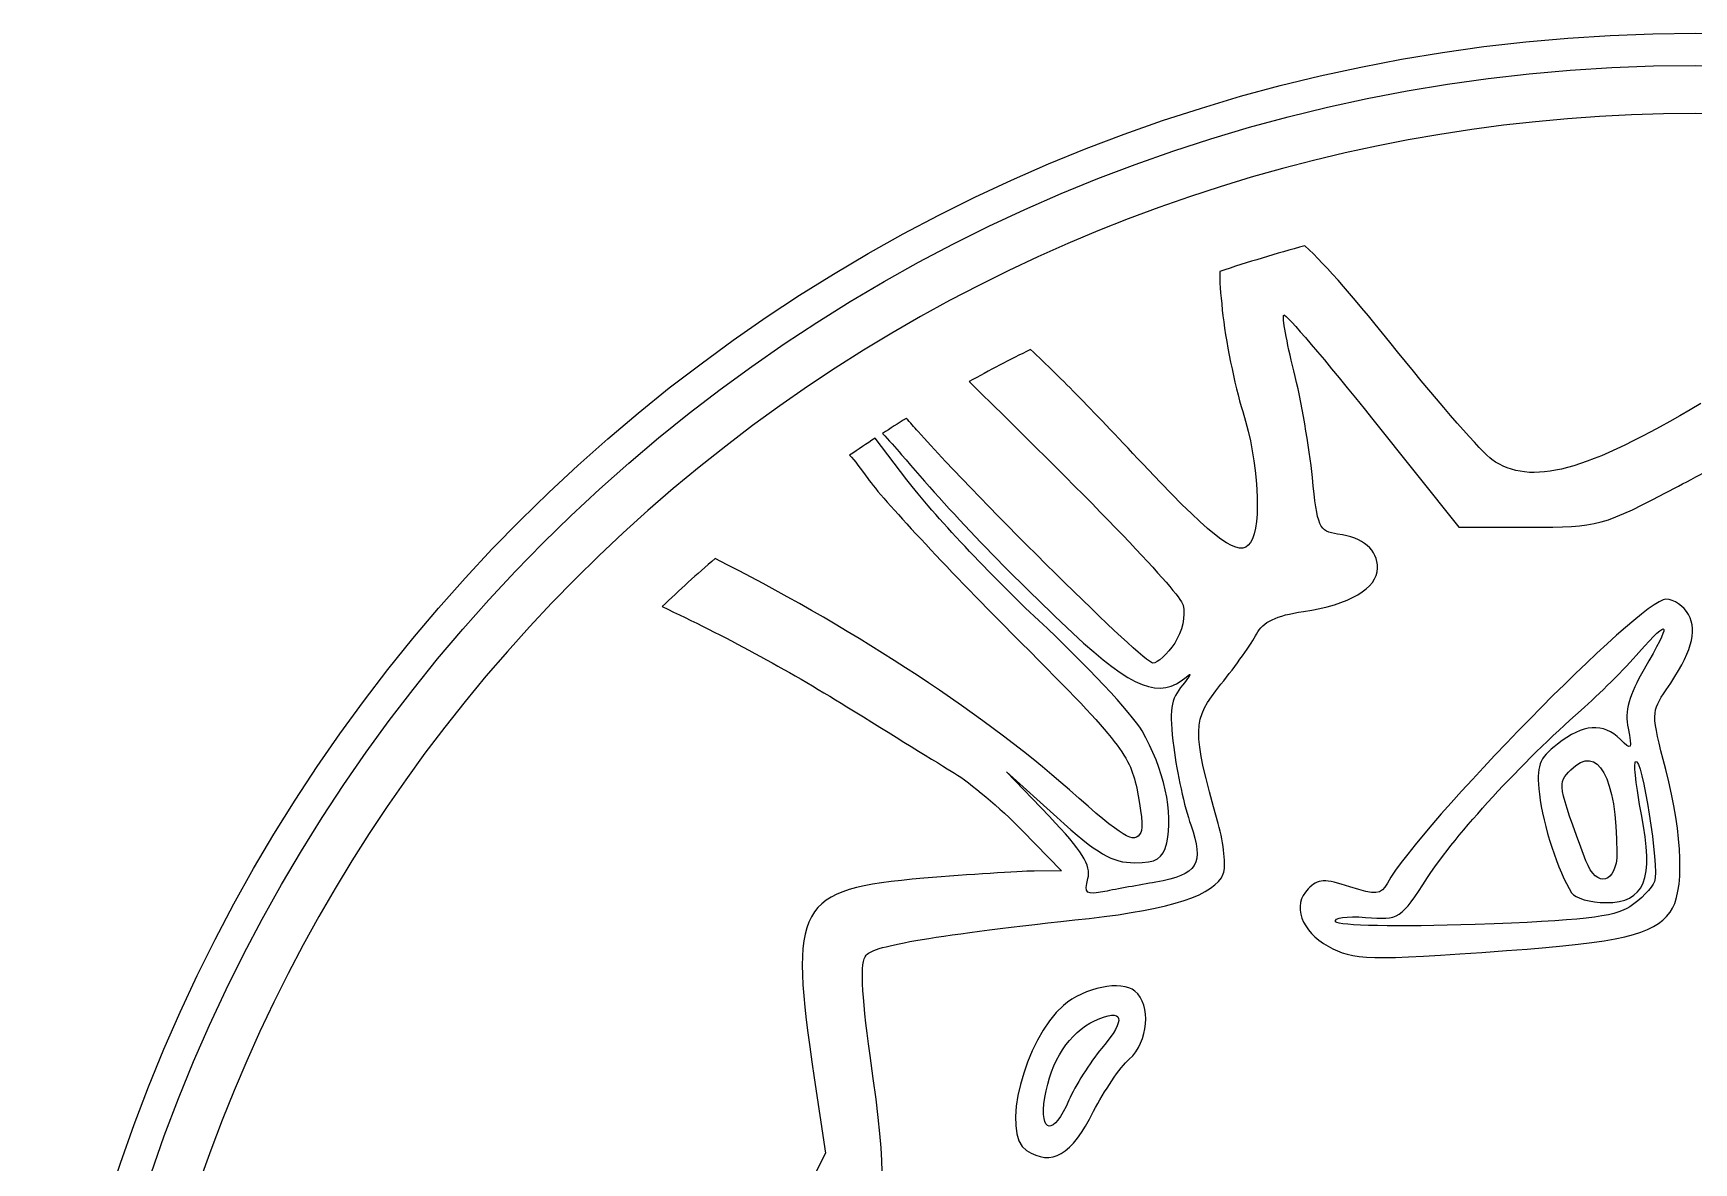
# Model space of a CAD drawing. Header units: millimetres. Extents: x -20.7 to 20.7, y -20.7 to 20.7.
# Drawn here: x -20.68 to -0.02, y 6.64 to 20.68 of the extents above; entities that cross this region are included whole.
import ezdxf

# ---------------------------------------------------------------- set-up
doc = ezdxf.new("R2010")
doc.units = ezdxf.units.MM
doc.layers.get('0').update_dxf_attribs({"linetype": 'CONTINUOUS'})

msp = doc.modelspace()

# ---------------------------------------------------------------- linework, layer by layer
for p, q in [((-4.017, 15.881), (-2.949, 14.541)), ((-4.017, 15.881), (-2.949, 14.541)), ((-4.017, 15.881), (-2.949, 14.541)), ((-4.017, 15.881), (-2.949, 14.541)), ((-4.017, 15.881), (-2.949, 14.541)), ((-4.017, 15.881), (-2.949, 14.541)), ((-9.814, 15.131), (-10.209, 15.65)), ((-9.814, 15.131), (-10.209, 15.65)), ((-9.814, 15.131), (-10.209, 15.65)), ((-9.814, 15.131), (-10.209, 15.65)), ((-9.814, 15.131), (-10.209, 15.65)), ((-9.814, 15.131), (-10.209, 15.65)), ((-2.949, 14.541), (-2.068, 14.541)), ((-2.949, 14.541), (-2.068, 14.541)), ((-2.949, 14.541), (-2.068, 14.541)), ((-2.949, 14.541), (-2.068, 14.541)), ((-2.949, 14.541), (-2.068, 14.541)), ((-2.949, 14.541), (-2.068, 14.541)), ((-8.042, 10.943), (-8.577, 11.5)), ((-8.577, 11.5), (-7.95, 10.935)), ((-8.042, 10.943), (-8.577, 11.5)), ((-8.577, 11.5), (-7.95, 10.935)), ((-8.042, 10.943), (-8.577, 11.5)), ((-8.577, 11.5), (-7.95, 10.935)), ((-8.042, 10.943), (-8.577, 11.5)), ((-8.577, 11.5), (-7.95, 10.935)), ((-8.042, 10.943), (-8.577, 11.5)), ((-8.577, 11.5), (-7.95, 10.935)), ((-8.042, 10.943), (-8.577, 11.5)), ((-8.577, 11.5), (-7.95, 10.935)), ((-8.382, 10.772), (-7.889, 10.27)), ((-8.382, 10.772), (-7.889, 10.27)), ((-8.382, 10.772), (-7.889, 10.27)), ((-8.382, 10.772), (-7.889, 10.27)), ((-8.382, 10.772), (-7.889, 10.27)), ((-8.382, 10.772), (-7.889, 10.27)), ((-7.889, 10.27), (-8.233, 10.266)), ((-7.889, 10.27), (-8.233, 10.266)), ((-7.889, 10.27), (-8.233, 10.266)), ((-7.889, 10.27), (-8.233, 10.266)), ((-7.889, 10.27), (-8.233, 10.266)), ((-7.889, 10.27), (-8.233, 10.266)), ((-10.967, 7.695), (-10.827, 6.759)), ((-10.967, 7.695), (-10.827, 6.759)), ((-10.967, 7.695), (-10.827, 6.759)), ((-10.967, 7.695), (-10.827, 6.759)), ((-10.967, 7.695), (-10.827, 6.759)), ((-10.967, 7.695), (-10.827, 6.759)), ((-10.827, 6.759), (-11.167, 6.084)), ((-10.827, 6.759), (-11.167, 6.084)), ((-10.827, 6.759), (-11.167, 6.084)), ((-10.827, 6.759), (-11.167, 6.084)), ((-10.827, 6.759), (-11.167, 6.084)), ((-10.827, 6.759), (-11.167, 6.084))]:
    msp.add_line(p, q)
msp.add_lwpolyline([(-7.091, -8.016, 0.393426), (-4.373, -8.219, -0.35083), (4.373, -8.219, 0.393426), (7.091, -8.016, -0.458612), (14.665, -8.285, 0.565024), (18.061, -7.83, 1.523453), (-18.061, -7.83, 0.565024), (-14.665, -8.285, -0.458612)], format="xyb", close=True)
for radius in [20.685, 20.685, 20.285]:
    msp.add_circle((0, 0), radius)
for start, end in [(105.0865, 108.4796), (105.0865, 108.4796), (105.0865, 108.4796), (105.0865, 108.4796), (105.0865, 108.4796), (105.0865, 108.4796), (116.2931, 118.9367), (116.2931, 118.9367), (116.2931, 118.9367), (116.2931, 118.9367), (116.2931, 118.9367), (116.2931, 118.9367), (121.7145, 122.7912), (121.7145, 122.7912), (121.7145, 122.7912), (121.7145, 122.7912), (121.7145, 122.7912), (121.7145, 122.7912), (123.118, 124.2897), (123.118, 124.2897), (123.118, 124.2897), (123.118, 124.2897), (123.118, 124.2897), (123.118, 124.2897), (130.7683, 133.4925), (130.7683, 133.4925), (130.7683, 133.4925), (130.7683, 133.4925), (130.7683, 133.4925), (130.7683, 133.4925)]:
    msp.add_arc((0, 0), 18.685, start, end)
for points in [[(-3.709, 16.724), (-4.233, 17.373), (-4.593, 17.796), (-4.863, 18.041)], [(-3.709, 16.724), (-4.233, 17.373), (-4.593, 17.796), (-4.863, 18.041)], [(-3.709, 16.724), (-4.233, 17.373), (-4.593, 17.796), (-4.863, 18.041)], [(-3.709, 16.724), (-4.233, 17.373), (-4.593, 17.796), (-4.863, 18.041)], [(-3.709, 16.724), (-4.233, 17.373), (-4.593, 17.796), (-4.863, 18.041)], [(-3.709, 16.724), (-4.233, 17.373), (-4.593, 17.796), (-4.863, 18.041)], [(-5.923, 17.722), (-5.925, 17.609), (-5.913, 17.458), (-5.89, 17.24)], [(-5.923, 17.722), (-5.925, 17.609), (-5.913, 17.458), (-5.89, 17.24)], [(-5.923, 17.722), (-5.925, 17.609), (-5.913, 17.458), (-5.89, 17.24)], [(-5.923, 17.722), (-5.925, 17.609), (-5.913, 17.458), (-5.89, 17.24)], [(-5.923, 17.722), (-5.925, 17.609), (-5.913, 17.458), (-5.89, 17.24)], [(-5.923, 17.722), (-5.925, 17.609), (-5.913, 17.458), (-5.89, 17.24)], [(-5.89, 17.24), (-5.852, 16.875), (-5.738, 16.308), (-5.636, 15.981)], [(-5.89, 17.24), (-5.852, 16.875), (-5.738, 16.308), (-5.636, 15.981)], [(-5.89, 17.24), (-5.852, 16.875), (-5.738, 16.308), (-5.636, 15.981)], [(-5.89, 17.24), (-5.852, 16.875), (-5.738, 16.308), (-5.636, 15.981)], [(-5.89, 17.24), (-5.852, 16.875), (-5.738, 16.308), (-5.636, 15.981)], [(-5.89, 17.24), (-5.852, 16.875), (-5.738, 16.308), (-5.636, 15.981)], [(-5, 16.487), (-5.091, 16.847), (-5.147, 17.16), (-5.125, 17.181)], [(-5, 16.487), (-5.091, 16.847), (-5.147, 17.16), (-5.125, 17.181)], [(-5, 16.487), (-5.091, 16.847), (-5.147, 17.16), (-5.125, 17.181)], [(-5, 16.487), (-5.091, 16.847), (-5.147, 17.16), (-5.125, 17.181)], [(-5, 16.487), (-5.091, 16.847), (-5.147, 17.16), (-5.125, 17.181)], [(-5, 16.487), (-5.091, 16.847), (-5.147, 17.16), (-5.125, 17.181)], [(-5.125, 17.181), (-5.103, 17.203), (-4.605, 16.618), (-4.017, 15.881)], [(-5.125, 17.181), (-5.103, 17.203), (-4.605, 16.618), (-4.017, 15.881)], [(-5.125, 17.181), (-5.103, 17.203), (-4.605, 16.618), (-4.017, 15.881)], [(-5.125, 17.181), (-5.103, 17.203), (-4.605, 16.618), (-4.017, 15.881)], [(-5.125, 17.181), (-5.103, 17.203), (-4.605, 16.618), (-4.017, 15.881)], [(-5.125, 17.181), (-5.103, 17.203), (-4.605, 16.618), (-4.017, 15.881)], [(-6.809, 15.255), (-7.528, 16.018), (-7.872, 16.376), (-8.277, 16.752)], [(-6.809, 15.255), (-7.528, 16.018), (-7.872, 16.376), (-8.277, 16.752)], [(-6.809, 15.255), (-7.528, 16.018), (-7.872, 16.376), (-8.277, 16.752)], [(-6.809, 15.255), (-7.528, 16.018), (-7.872, 16.376), (-8.277, 16.752)], [(-6.809, 15.255), (-7.528, 16.018), (-7.872, 16.376), (-8.277, 16.752)], [(-6.809, 15.255), (-7.528, 16.018), (-7.872, 16.376), (-8.277, 16.752)], [(-2.536, 15.383), (-2.652, 15.464), (-3.18, 16.067), (-3.709, 16.724)], [(-2.536, 15.383), (-2.652, 15.464), (-3.18, 16.067), (-3.709, 16.724)], [(-2.536, 15.383), (-2.652, 15.464), (-3.18, 16.067), (-3.709, 16.724)], [(-2.536, 15.383), (-2.652, 15.464), (-3.18, 16.067), (-3.709, 16.724)], [(-2.536, 15.383), (-2.652, 15.464), (-3.18, 16.067), (-3.709, 16.724)], [(-2.536, 15.383), (-2.652, 15.464), (-3.18, 16.067), (-3.709, 16.724)], [(-9.041, 16.352), (-7.451, 14.805), (-6.422, 13.733), (-6.379, 13.572)], [(-9.041, 16.352), (-7.451, 14.805), (-6.422, 13.733), (-6.379, 13.572)], [(-9.041, 16.352), (-7.451, 14.805), (-6.422, 13.733), (-6.379, 13.572)], [(-9.041, 16.352), (-7.451, 14.805), (-6.422, 13.733), (-6.379, 13.572)], [(-9.041, 16.352), (-7.451, 14.805), (-6.422, 13.733), (-6.379, 13.572)], [(-9.041, 16.352), (-7.451, 14.805), (-6.422, 13.733), (-6.379, 13.572)], [(-4.77, 15.162), (-4.806, 15.531), (-4.91, 16.127), (-5, 16.487)], [(-4.77, 15.162), (-4.806, 15.531), (-4.91, 16.127), (-5, 16.487)], [(-4.77, 15.162), (-4.806, 15.531), (-4.91, 16.127), (-5, 16.487)], [(-4.77, 15.162), (-4.806, 15.531), (-4.91, 16.127), (-5, 16.487)], [(-4.77, 15.162), (-4.806, 15.531), (-4.91, 16.127), (-5, 16.487)], [(-4.77, 15.162), (-4.806, 15.531), (-4.91, 16.127), (-5, 16.487)], [(-0.215, 15.053), (0.321, 15.334), (1.183, 15.817), (1.702, 16.125)], [(-0.215, 15.053), (0.321, 15.334), (1.183, 15.817), (1.702, 16.125)], [(-0.215, 15.053), (0.321, 15.334), (1.183, 15.817), (1.702, 16.125)], [(-0.215, 15.053), (0.321, 15.334), (1.183, 15.817), (1.702, 16.125)], [(-0.215, 15.053), (0.321, 15.334), (1.183, 15.817), (1.702, 16.125)], [(-0.215, 15.053), (0.321, 15.334), (1.183, 15.817), (1.702, 16.125)], [(-5.636, 15.981), (-5.439, 15.345), (-5.394, 14.581), (-5.541, 14.35)], [(-5.636, 15.981), (-5.439, 15.345), (-5.394, 14.581), (-5.541, 14.35)], [(-5.636, 15.981), (-5.439, 15.345), (-5.394, 14.581), (-5.541, 14.35)], [(-5.636, 15.981), (-5.439, 15.345), (-5.394, 14.581), (-5.541, 14.35)], [(-5.636, 15.981), (-5.439, 15.345), (-5.394, 14.581), (-5.541, 14.35)], [(-5.636, 15.981), (-5.439, 15.345), (-5.394, 14.581), (-5.541, 14.35)], [(0.063, 16.079), (-1.375, 15.226), (-2.053, 15.045), (-2.536, 15.383)], [(0.063, 16.079), (-1.375, 15.226), (-2.053, 15.045), (-2.536, 15.383)], [(0.063, 16.079), (-1.375, 15.226), (-2.053, 15.045), (-2.536, 15.383)], [(0.063, 16.079), (-1.375, 15.226), (-2.053, 15.045), (-2.536, 15.383)], [(0.063, 16.079), (-1.375, 15.226), (-2.053, 15.045), (-2.536, 15.383)], [(0.063, 16.079), (-1.375, 15.226), (-2.053, 15.045), (-2.536, 15.383)], [(-10.119, 15.708), (-10.04, 15.626), (-9.96, 15.538), (-9.88, 15.444)], [(-10.119, 15.708), (-10.04, 15.626), (-9.96, 15.538), (-9.88, 15.444)], [(-10.119, 15.708), (-10.04, 15.626), (-9.96, 15.538), (-9.88, 15.444)], [(-10.119, 15.708), (-10.04, 15.626), (-9.96, 15.538), (-9.88, 15.444)], [(-10.119, 15.708), (-10.04, 15.626), (-9.96, 15.538), (-9.88, 15.444)], [(-10.119, 15.708), (-10.04, 15.626), (-9.96, 15.538), (-9.88, 15.444)], [(-9.675, 15.732), (-9.724, 15.788), (-9.774, 15.843), (-9.822, 15.895)], [(-9.675, 15.732), (-9.724, 15.788), (-9.774, 15.843), (-9.822, 15.895)], [(-9.675, 15.732), (-9.724, 15.788), (-9.774, 15.843), (-9.822, 15.895)], [(-9.675, 15.732), (-9.724, 15.788), (-9.774, 15.843), (-9.822, 15.895)], [(-9.675, 15.732), (-9.724, 15.788), (-9.774, 15.843), (-9.822, 15.895)], [(-9.675, 15.732), (-9.724, 15.788), (-9.774, 15.843), (-9.822, 15.895)], [(-6.755, 12.852), (-6.865, 12.852), (-8.904, 14.865), (-9.675, 15.732)], [(-6.755, 12.852), (-6.865, 12.852), (-8.904, 14.865), (-9.675, 15.732)], [(-6.755, 12.852), (-6.865, 12.852), (-8.904, 14.865), (-9.675, 15.732)], [(-6.755, 12.852), (-6.865, 12.852), (-8.904, 14.865), (-9.675, 15.732)], [(-6.755, 12.852), (-6.865, 12.852), (-8.904, 14.865), (-9.675, 15.732)], [(-6.755, 12.852), (-6.865, 12.852), (-8.904, 14.865), (-9.675, 15.732)], [(-10.527, 15.438), (-10.461, 15.369), (-10.393, 15.276), (-10.302, 15.148)], [(-10.527, 15.438), (-10.461, 15.369), (-10.393, 15.276), (-10.302, 15.148)], [(-10.527, 15.438), (-10.461, 15.369), (-10.393, 15.276), (-10.302, 15.148)], [(-10.527, 15.438), (-10.461, 15.369), (-10.393, 15.276), (-10.302, 15.148)], [(-10.527, 15.438), (-10.461, 15.369), (-10.393, 15.276), (-10.302, 15.148)], [(-10.527, 15.438), (-10.461, 15.369), (-10.393, 15.276), (-10.302, 15.148)], [(-9.88, 15.444), (-9.297, 14.751), (-8.544, 13.968), (-7.75, 13.225)], [(-9.88, 15.444), (-9.297, 14.751), (-8.544, 13.968), (-7.75, 13.225)], [(-9.88, 15.444), (-9.297, 14.751), (-8.544, 13.968), (-7.75, 13.225)], [(-9.88, 15.444), (-9.297, 14.751), (-8.544, 13.968), (-7.75, 13.225)], [(-9.88, 15.444), (-9.297, 14.751), (-8.544, 13.968), (-7.75, 13.225)], [(-9.88, 15.444), (-9.297, 14.751), (-8.544, 13.968), (-7.75, 13.225)], [(-10.302, 15.148), (-10.122, 14.896), (-9.319, 14.033), (-8.516, 13.23)], [(-10.302, 15.148), (-10.122, 14.896), (-9.319, 14.033), (-8.516, 13.23)], [(-10.302, 15.148), (-10.122, 14.896), (-9.319, 14.033), (-8.516, 13.23)], [(-10.302, 15.148), (-10.122, 14.896), (-9.319, 14.033), (-8.516, 13.23)], [(-10.302, 15.148), (-10.122, 14.896), (-9.319, 14.033), (-8.516, 13.23)], [(-10.302, 15.148), (-10.122, 14.896), (-9.319, 14.033), (-8.516, 13.23)], [(-8.175, 13.383), (-8.754, 13.921), (-9.492, 14.708), (-9.814, 15.131)], [(-8.175, 13.383), (-8.754, 13.921), (-9.492, 14.708), (-9.814, 15.131)], [(-8.175, 13.383), (-8.754, 13.921), (-9.492, 14.708), (-9.814, 15.131)], [(-8.175, 13.383), (-8.754, 13.921), (-9.492, 14.708), (-9.814, 15.131)], [(-8.175, 13.383), (-8.754, 13.921), (-9.492, 14.708), (-9.814, 15.131)], [(-8.175, 13.383), (-8.754, 13.921), (-9.492, 14.708), (-9.814, 15.131)], [(-5.541, 14.35), (-5.668, 14.15), (-5.972, 14.367), (-6.809, 15.255)], [(-5.541, 14.35), (-5.668, 14.15), (-5.972, 14.367), (-6.809, 15.255)], [(-5.541, 14.35), (-5.668, 14.15), (-5.972, 14.367), (-6.809, 15.255)], [(-5.541, 14.35), (-5.668, 14.15), (-5.972, 14.367), (-6.809, 15.255)], [(-5.541, 14.35), (-5.668, 14.15), (-5.972, 14.367), (-6.809, 15.255)], [(-5.541, 14.35), (-5.668, 14.15), (-5.972, 14.367), (-6.809, 15.255)], [(-4.455, 14.457), (-4.684, 14.488), (-4.709, 14.543), (-4.77, 15.162)], [(-4.455, 14.457), (-4.684, 14.488), (-4.709, 14.543), (-4.77, 15.162)], [(-4.455, 14.457), (-4.684, 14.488), (-4.709, 14.543), (-4.77, 15.162)], [(-4.455, 14.457), (-4.684, 14.488), (-4.709, 14.543), (-4.77, 15.162)], [(-4.455, 14.457), (-4.684, 14.488), (-4.709, 14.543), (-4.77, 15.162)], [(-4.455, 14.457), (-4.684, 14.488), (-4.709, 14.543), (-4.77, 15.162)], [(-2.068, 14.541), (-1.2, 14.541), (-1.174, 14.548), (-0.215, 15.053)], [(-2.068, 14.541), (-1.2, 14.541), (-1.174, 14.548), (-0.215, 15.053)], [(-2.068, 14.541), (-1.2, 14.541), (-1.174, 14.548), (-0.215, 15.053)], [(-2.068, 14.541), (-1.2, 14.541), (-1.174, 14.548), (-0.215, 15.053)], [(-2.068, 14.541), (-1.2, 14.541), (-1.174, 14.548), (-0.215, 15.053)], [(-2.068, 14.541), (-1.2, 14.541), (-1.174, 14.548), (-0.215, 15.053)], [(-3.959, 14.034), (-3.959, 14.264), (-4.133, 14.412), (-4.455, 14.457)], [(-3.959, 14.034), (-3.959, 14.264), (-4.133, 14.412), (-4.455, 14.457)], [(-3.959, 14.034), (-3.959, 14.264), (-4.133, 14.412), (-4.455, 14.457)], [(-3.959, 14.034), (-3.959, 14.264), (-4.133, 14.412), (-4.455, 14.457)], [(-3.959, 14.034), (-3.959, 14.264), (-4.133, 14.412), (-4.455, 14.457)], [(-3.959, 14.034), (-3.959, 14.264), (-4.133, 14.412), (-4.455, 14.457)], [(-7.792, 11.274), (-8.937, 12.287), (-10.613, 13.355), (-12.201, 14.151)], [(-7.792, 11.274), (-8.937, 12.287), (-10.613, 13.355), (-12.201, 14.151)], [(-7.792, 11.274), (-8.937, 12.287), (-10.613, 13.355), (-12.201, 14.151)], [(-7.792, 11.274), (-8.937, 12.287), (-10.613, 13.355), (-12.201, 14.151)], [(-7.792, 11.274), (-8.937, 12.287), (-10.613, 13.355), (-12.201, 14.151)], [(-7.792, 11.274), (-8.937, 12.287), (-10.613, 13.355), (-12.201, 14.151)], [(-4.88, 13.494), (-4.311, 13.577), (-3.959, 13.783), (-3.959, 14.034)], [(-4.88, 13.494), (-4.311, 13.577), (-3.959, 13.783), (-3.959, 14.034)], [(-4.88, 13.494), (-4.311, 13.577), (-3.959, 13.783), (-3.959, 14.034)], [(-4.88, 13.494), (-4.311, 13.577), (-3.959, 13.783), (-3.959, 14.034)], [(-4.88, 13.494), (-4.311, 13.577), (-3.959, 13.783), (-3.959, 14.034)], [(-4.88, 13.494), (-4.311, 13.577), (-3.959, 13.783), (-3.959, 14.034)], [(-0.37, 13.647), (-0.679, 13.647), (-3.427, 10.848), (-3.837, 10.116)], [(-0.37, 13.647), (-0.679, 13.647), (-3.427, 10.848), (-3.837, 10.116)], [(-0.37, 13.647), (-0.679, 13.647), (-3.427, 10.848), (-3.837, 10.116)], [(-0.37, 13.647), (-0.679, 13.647), (-3.427, 10.848), (-3.837, 10.116)], [(-0.37, 13.647), (-0.679, 13.647), (-3.427, 10.848), (-3.837, 10.116)], [(-0.089, 13.455), (-0.146, 13.56), (-0.272, 13.647), (-0.37, 13.647)], [(-0.089, 13.455), (-0.146, 13.56), (-0.272, 13.647), (-0.37, 13.647)], [(-0.089, 13.455), (-0.146, 13.56), (-0.272, 13.647), (-0.37, 13.647)], [(-0.089, 13.455), (-0.146, 13.56), (-0.272, 13.647), (-0.37, 13.647)], [(-0.089, 13.455), (-0.146, 13.56), (-0.272, 13.647), (-0.37, 13.647)], [(-12.86, 13.555), (-12.097, 13.198), (-11.315, 12.776), (-10.563, 12.31)], [(-12.86, 13.555), (-12.097, 13.198), (-11.315, 12.776), (-10.563, 12.31)], [(-12.86, 13.555), (-12.097, 13.198), (-11.315, 12.776), (-10.563, 12.31)], [(-12.86, 13.555), (-12.097, 13.198), (-11.315, 12.776), (-10.563, 12.31)], [(-12.86, 13.555), (-12.097, 13.198), (-11.315, 12.776), (-10.563, 12.31)], [(-12.86, 13.555), (-12.097, 13.198), (-11.315, 12.776), (-10.563, 12.31)], [(-6.379, 13.572), (-6.345, 13.44), (-6.388, 13.245), (-6.483, 13.1)], [(-6.379, 13.572), (-6.345, 13.44), (-6.388, 13.245), (-6.483, 13.1)], [(-6.379, 13.572), (-6.345, 13.44), (-6.388, 13.245), (-6.483, 13.1)], [(-6.379, 13.572), (-6.345, 13.44), (-6.388, 13.245), (-6.483, 13.1)], [(-6.379, 13.572), (-6.345, 13.44), (-6.388, 13.245), (-6.483, 13.1)], [(-6.379, 13.572), (-6.345, 13.44), (-6.388, 13.245), (-6.483, 13.1)], [(-5.464, 13.213), (-5.386, 13.365), (-5.22, 13.444), (-4.88, 13.494)], [(-5.464, 13.213), (-5.386, 13.365), (-5.22, 13.444), (-4.88, 13.494)], [(-5.464, 13.213), (-5.386, 13.365), (-5.22, 13.444), (-4.88, 13.494)], [(-5.464, 13.213), (-5.386, 13.365), (-5.22, 13.444), (-4.88, 13.494)], [(-5.464, 13.213), (-5.386, 13.365), (-5.22, 13.444), (-4.88, 13.494)], [(-5.464, 13.213), (-5.386, 13.365), (-5.22, 13.444), (-4.88, 13.494)], [(-0.366, 12.521), (-0.053, 12.978), (0.025, 13.242), (-0.089, 13.455)], [(-0.366, 12.521), (-0.053, 12.978), (0.025, 13.242), (-0.089, 13.455)], [(-0.366, 12.521), (-0.053, 12.978), (0.025, 13.242), (-0.089, 13.455)], [(-0.366, 12.521), (-0.053, 12.978), (0.025, 13.242), (-0.089, 13.455)], [(-0.366, 12.521), (-0.053, 12.978), (0.025, 13.242), (-0.089, 13.455)], [(-8.516, 13.23), (-7.19, 11.904), (-7.046, 11.726), (-6.955, 11.296)], [(-8.516, 13.23), (-7.19, 11.904), (-7.046, 11.726), (-6.955, 11.296)], [(-8.516, 13.23), (-7.19, 11.904), (-7.046, 11.726), (-6.955, 11.296)], [(-8.516, 13.23), (-7.19, 11.904), (-7.046, 11.726), (-6.955, 11.296)], [(-8.516, 13.23), (-7.19, 11.904), (-7.046, 11.726), (-6.955, 11.296)], [(-8.516, 13.23), (-7.19, 11.904), (-7.046, 11.726), (-6.955, 11.296)], [(-6.889, 12.008), (-7.018, 12.227), (-7.597, 12.845), (-8.175, 13.383)], [(-6.889, 12.008), (-7.018, 12.227), (-7.597, 12.845), (-8.175, 13.383)], [(-6.889, 12.008), (-7.018, 12.227), (-7.597, 12.845), (-8.175, 13.383)], [(-6.889, 12.008), (-7.018, 12.227), (-7.597, 12.845), (-8.175, 13.383)], [(-6.889, 12.008), (-7.018, 12.227), (-7.597, 12.845), (-8.175, 13.383)], [(-6.889, 12.008), (-7.018, 12.227), (-7.597, 12.845), (-8.175, 13.383)], [(-7.75, 13.225), (-7.012, 12.534), (-6.66, 12.398), (-6.34, 12.678)], [(-7.75, 13.225), (-7.012, 12.534), (-6.66, 12.398), (-6.34, 12.678)], [(-7.75, 13.225), (-7.012, 12.534), (-6.66, 12.398), (-6.34, 12.678)], [(-7.75, 13.225), (-7.012, 12.534), (-6.66, 12.398), (-6.34, 12.678)], [(-7.75, 13.225), (-7.012, 12.534), (-6.66, 12.398), (-6.34, 12.678)], [(-7.75, 13.225), (-7.012, 12.534), (-6.66, 12.398), (-6.34, 12.678)], [(-0.706, 12.985), (-0.316, 13.433), (-0.296, 13.367), (-0.642, 12.776)], [(-0.706, 12.985), (-0.316, 13.433), (-0.296, 13.367), (-0.642, 12.776)], [(-0.706, 12.985), (-0.316, 13.433), (-0.296, 13.367), (-0.642, 12.776)], [(-0.706, 12.985), (-0.316, 13.433), (-0.296, 13.367), (-0.642, 12.776)], [(-0.706, 12.985), (-0.316, 13.433), (-0.296, 13.367), (-0.642, 12.776)], [(-6.483, 13.1), (-6.572, 12.964), (-6.695, 12.852), (-6.755, 12.852)], [(-6.483, 13.1), (-6.572, 12.964), (-6.695, 12.852), (-6.755, 12.852)], [(-6.483, 13.1), (-6.572, 12.964), (-6.695, 12.852), (-6.755, 12.852)], [(-6.483, 13.1), (-6.572, 12.964), (-6.695, 12.852), (-6.755, 12.852)], [(-6.483, 13.1), (-6.572, 12.964), (-6.695, 12.852), (-6.755, 12.852)], [(-6.483, 13.1), (-6.572, 12.964), (-6.695, 12.852), (-6.755, 12.852)], [(-5.907, 12.589), (-5.724, 12.816), (-5.525, 13.097), (-5.464, 13.213)], [(-5.907, 12.589), (-5.724, 12.816), (-5.525, 13.097), (-5.464, 13.213)], [(-5.907, 12.589), (-5.724, 12.816), (-5.525, 13.097), (-5.464, 13.213)], [(-5.907, 12.589), (-5.724, 12.816), (-5.525, 13.097), (-5.464, 13.213)], [(-5.907, 12.589), (-5.724, 12.816), (-5.525, 13.097), (-5.464, 13.213)], [(-5.907, 12.589), (-5.724, 12.816), (-5.525, 13.097), (-5.464, 13.213)], [(-1.426, 12.267), (-1.208, 12.457), (-0.884, 12.781), (-0.706, 12.985)], [(-1.426, 12.267), (-1.208, 12.457), (-0.884, 12.781), (-0.706, 12.985)], [(-1.426, 12.267), (-1.208, 12.457), (-0.884, 12.781), (-0.706, 12.985)], [(-1.426, 12.267), (-1.208, 12.457), (-0.884, 12.781), (-0.706, 12.985)], [(-1.426, 12.267), (-1.208, 12.457), (-0.884, 12.781), (-0.706, 12.985)], [(-6.34, 12.678), (-6.262, 12.747), (-6.281, 12.704), (-6.382, 12.583)], [(-6.34, 12.678), (-6.262, 12.747), (-6.281, 12.704), (-6.382, 12.583)], [(-6.34, 12.678), (-6.262, 12.747), (-6.281, 12.704), (-6.382, 12.583)], [(-6.34, 12.678), (-6.262, 12.747), (-6.281, 12.704), (-6.382, 12.583)], [(-6.34, 12.678), (-6.262, 12.747), (-6.281, 12.704), (-6.382, 12.583)], [(-6.34, 12.678), (-6.262, 12.747), (-6.281, 12.704), (-6.382, 12.583)], [(-0.642, 12.776), (-0.83, 12.456), (-0.885, 12.254), (-0.842, 12.042)], [(-0.642, 12.776), (-0.83, 12.456), (-0.885, 12.254), (-0.842, 12.042)], [(-0.642, 12.776), (-0.83, 12.456), (-0.885, 12.254), (-0.842, 12.042)], [(-0.642, 12.776), (-0.83, 12.456), (-0.885, 12.254), (-0.842, 12.042)], [(-0.642, 12.776), (-0.83, 12.456), (-0.885, 12.254), (-0.842, 12.042)], [(-6.382, 12.583), (-6.534, 12.4), (-6.553, 12.269), (-6.495, 11.801)], [(-6.382, 12.583), (-6.534, 12.4), (-6.553, 12.269), (-6.495, 11.801)], [(-6.382, 12.583), (-6.534, 12.4), (-6.553, 12.269), (-6.495, 11.801)], [(-6.382, 12.583), (-6.534, 12.4), (-6.553, 12.269), (-6.495, 11.801)], [(-6.382, 12.583), (-6.534, 12.4), (-6.553, 12.269), (-6.495, 11.801)], [(-6.382, 12.583), (-6.534, 12.4), (-6.553, 12.269), (-6.495, 11.801)], [(-5.941, 10.856), (-6.272, 12.041), (-6.27, 12.14), (-5.907, 12.589)], [(-5.941, 10.856), (-6.272, 12.041), (-6.27, 12.14), (-5.907, 12.589)], [(-5.941, 10.856), (-6.272, 12.041), (-6.27, 12.14), (-5.907, 12.589)], [(-5.941, 10.856), (-6.272, 12.041), (-6.27, 12.14), (-5.907, 12.589)], [(-5.941, 10.856), (-6.272, 12.041), (-6.27, 12.14), (-5.907, 12.589)], [(-5.941, 10.856), (-6.272, 12.041), (-6.27, 12.14), (-5.907, 12.589)], [(-0.373, 11.528), (-0.555, 12.227), (-0.555, 12.244), (-0.366, 12.521)], [(-0.373, 11.528), (-0.555, 12.227), (-0.555, 12.244), (-0.366, 12.521)], [(-0.373, 11.528), (-0.555, 12.227), (-0.555, 12.244), (-0.366, 12.521)], [(-0.373, 11.528), (-0.555, 12.227), (-0.555, 12.244), (-0.366, 12.521)], [(-0.373, 11.528), (-0.555, 12.227), (-0.555, 12.244), (-0.366, 12.521)], [(-10.563, 12.31), (-10.017, 11.971), (-9.414, 11.6), (-9.222, 11.484)], [(-10.563, 12.31), (-10.017, 11.971), (-9.414, 11.6), (-9.222, 11.484)], [(-10.563, 12.31), (-10.017, 11.971), (-9.414, 11.6), (-9.222, 11.484)], [(-10.563, 12.31), (-10.017, 11.971), (-9.414, 11.6), (-9.222, 11.484)], [(-10.563, 12.31), (-10.017, 11.971), (-9.414, 11.6), (-9.222, 11.484)], [(-10.563, 12.31), (-10.017, 11.971), (-9.414, 11.6), (-9.222, 11.484)], [(-3.336, 10.186), (-2.989, 10.722), (-2.159, 11.627), (-1.426, 12.267)], [(-3.336, 10.186), (-2.989, 10.722), (-2.159, 11.627), (-1.426, 12.267)], [(-3.336, 10.186), (-2.989, 10.722), (-2.159, 11.627), (-1.426, 12.267)], [(-3.336, 10.186), (-2.989, 10.722), (-2.159, 11.627), (-1.426, 12.267)], [(-3.336, 10.186), (-2.989, 10.722), (-2.159, 11.627), (-1.426, 12.267)], [(-6.582, 10.618), (-6.492, 10.976), (-6.619, 11.549), (-6.889, 12.008)], [(-6.582, 10.618), (-6.492, 10.976), (-6.619, 11.549), (-6.889, 12.008)], [(-6.582, 10.618), (-6.492, 10.976), (-6.619, 11.549), (-6.889, 12.008)], [(-6.582, 10.618), (-6.492, 10.976), (-6.619, 11.549), (-6.889, 12.008)], [(-6.582, 10.618), (-6.492, 10.976), (-6.619, 11.549), (-6.889, 12.008)], [(-6.582, 10.618), (-6.492, 10.976), (-6.619, 11.549), (-6.889, 12.008)], [(-0.938, 11.903), (-1.151, 12.115), (-1.399, 12.097), (-1.72, 11.845)], [(-0.938, 11.903), (-1.151, 12.115), (-1.399, 12.097), (-1.72, 11.845)], [(-0.938, 11.903), (-1.151, 12.115), (-1.399, 12.097), (-1.72, 11.845)], [(-0.938, 11.903), (-1.151, 12.115), (-1.399, 12.097), (-1.72, 11.845)], [(-0.938, 11.903), (-1.151, 12.115), (-1.399, 12.097), (-1.72, 11.845)], [(-0.842, 12.042), (-0.789, 11.776), (-0.798, 11.763), (-0.938, 11.903)], [(-0.842, 12.042), (-0.789, 11.776), (-0.798, 11.763), (-0.938, 11.903)], [(-0.842, 12.042), (-0.789, 11.776), (-0.798, 11.763), (-0.938, 11.903)], [(-0.842, 12.042), (-0.789, 11.776), (-0.798, 11.763), (-0.938, 11.903)], [(-0.842, 12.042), (-0.789, 11.776), (-0.798, 11.763), (-0.938, 11.903)], [(-6.495, 11.801), (-6.456, 11.492), (-6.361, 11.06), (-6.283, 10.84)], [(-6.495, 11.801), (-6.456, 11.492), (-6.361, 11.06), (-6.283, 10.84)], [(-6.495, 11.801), (-6.456, 11.492), (-6.361, 11.06), (-6.283, 10.84)], [(-6.495, 11.801), (-6.456, 11.492), (-6.361, 11.06), (-6.283, 10.84)], [(-6.495, 11.801), (-6.456, 11.492), (-6.361, 11.06), (-6.283, 10.84)], [(-6.495, 11.801), (-6.456, 11.492), (-6.361, 11.06), (-6.283, 10.84)], [(-1.72, 11.845), (-1.955, 11.66), (-1.984, 11.578), (-1.944, 11.224)], [(-1.72, 11.845), (-1.955, 11.66), (-1.984, 11.578), (-1.944, 11.224)], [(-1.72, 11.845), (-1.955, 11.66), (-1.984, 11.578), (-1.944, 11.224)], [(-1.72, 11.845), (-1.955, 11.66), (-1.984, 11.578), (-1.944, 11.224)], [(-1.72, 11.845), (-1.955, 11.66), (-1.984, 11.578), (-1.944, 11.224)], [(-1.554, 11.526), (-1.219, 11.861), (-0.984, 11.437), (-0.981, 10.494)], [(-1.554, 11.526), (-1.219, 11.861), (-0.984, 11.437), (-0.981, 10.494)], [(-1.554, 11.526), (-1.219, 11.861), (-0.984, 11.437), (-0.981, 10.494)], [(-1.554, 11.526), (-1.219, 11.861), (-0.984, 11.437), (-0.981, 10.494)], [(-1.554, 11.526), (-1.219, 11.861), (-0.984, 11.437), (-0.981, 10.494)], [(-0.675, 10.97), (-0.741, 11.306), (-0.774, 11.601), (-0.748, 11.627)], [(-0.675, 10.97), (-0.741, 11.306), (-0.774, 11.601), (-0.748, 11.627)], [(-0.675, 10.97), (-0.741, 11.306), (-0.774, 11.601), (-0.748, 11.627)], [(-0.675, 10.97), (-0.741, 11.306), (-0.774, 11.601), (-0.748, 11.627)], [(-0.675, 10.97), (-0.741, 11.306), (-0.774, 11.601), (-0.748, 11.627)], [(-0.748, 11.627), (-0.671, 11.704), (-0.45, 10.301), (-0.513, 10.136)], [(-0.748, 11.627), (-0.671, 11.704), (-0.45, 10.301), (-0.513, 10.136)], [(-0.748, 11.627), (-0.671, 11.704), (-0.45, 10.301), (-0.513, 10.136)], [(-0.748, 11.627), (-0.671, 11.704), (-0.45, 10.301), (-0.513, 10.136)], [(-0.748, 11.627), (-0.671, 11.704), (-0.45, 10.301), (-0.513, 10.136)], [(-9.222, 11.484), (-9.031, 11.369), (-8.653, 11.049), (-8.382, 10.772)], [(-9.222, 11.484), (-9.031, 11.369), (-8.653, 11.049), (-8.382, 10.772)], [(-9.222, 11.484), (-9.031, 11.369), (-8.653, 11.049), (-8.382, 10.772)], [(-9.222, 11.484), (-9.031, 11.369), (-8.653, 11.049), (-8.382, 10.772)], [(-9.222, 11.484), (-9.031, 11.369), (-8.653, 11.049), (-8.382, 10.772)], [(-9.222, 11.484), (-9.031, 11.369), (-8.653, 11.049), (-8.382, 10.772)], [(-1.366, 10.394), (-1.721, 11.348), (-1.722, 11.358), (-1.554, 11.526)], [(-1.366, 10.394), (-1.721, 11.348), (-1.722, 11.358), (-1.554, 11.526)], [(-1.366, 10.394), (-1.721, 11.348), (-1.722, 11.358), (-1.554, 11.526)], [(-1.366, 10.394), (-1.721, 11.348), (-1.722, 11.358), (-1.554, 11.526)], [(-1.366, 10.394), (-1.721, 11.348), (-1.722, 11.358), (-1.554, 11.526)], [(-0.32, 9.753), (-0.137, 9.994), (-0.158, 10.7), (-0.373, 11.528)], [(-0.32, 9.753), (-0.137, 9.994), (-0.158, 10.7), (-0.373, 11.528)], [(-0.32, 9.753), (-0.137, 9.994), (-0.158, 10.7), (-0.373, 11.528)], [(-0.32, 9.753), (-0.137, 9.994), (-0.158, 10.7), (-0.373, 11.528)], [(-0.32, 9.753), (-0.137, 9.994), (-0.158, 10.7), (-0.373, 11.528)], [(-6.902, 10.745), (-6.992, 10.599), (-7.108, 10.668), (-7.792, 11.274)], [(-6.902, 10.745), (-6.992, 10.599), (-7.108, 10.668), (-7.792, 11.274)], [(-6.902, 10.745), (-6.992, 10.599), (-7.108, 10.668), (-7.792, 11.274)], [(-6.902, 10.745), (-6.992, 10.599), (-7.108, 10.668), (-7.792, 11.274)], [(-6.902, 10.745), (-6.992, 10.599), (-7.108, 10.668), (-7.792, 11.274)], [(-6.902, 10.745), (-6.992, 10.599), (-7.108, 10.668), (-7.792, 11.274)], [(-6.955, 11.296), (-6.899, 11.036), (-6.875, 10.788), (-6.902, 10.745)], [(-6.955, 11.296), (-6.899, 11.036), (-6.875, 10.788), (-6.902, 10.745)], [(-6.955, 11.296), (-6.899, 11.036), (-6.875, 10.788), (-6.902, 10.745)], [(-6.955, 11.296), (-6.899, 11.036), (-6.875, 10.788), (-6.902, 10.745)], [(-6.955, 11.296), (-6.899, 11.036), (-6.875, 10.788), (-6.902, 10.745)], [(-6.955, 11.296), (-6.899, 11.036), (-6.875, 10.788), (-6.902, 10.745)], [(-1.944, 11.224), (-1.9, 10.834), (-1.713, 10.261), (-1.544, 9.997)], [(-1.944, 11.224), (-1.9, 10.834), (-1.713, 10.261), (-1.544, 9.997)], [(-1.944, 11.224), (-1.9, 10.834), (-1.713, 10.261), (-1.544, 9.997)], [(-1.944, 11.224), (-1.9, 10.834), (-1.713, 10.261), (-1.544, 9.997)], [(-1.944, 11.224), (-1.9, 10.834), (-1.713, 10.261), (-1.544, 9.997)], [(-1.12, 9.873), (-0.632, 9.873), (-0.515, 10.161), (-0.675, 10.97)], [(-1.12, 9.873), (-0.632, 9.873), (-0.515, 10.161), (-0.675, 10.97)], [(-1.12, 9.873), (-0.632, 9.873), (-0.515, 10.161), (-0.675, 10.97)], [(-1.12, 9.873), (-0.632, 9.873), (-0.515, 10.161), (-0.675, 10.97)], [(-1.12, 9.873), (-0.632, 9.873), (-0.515, 10.161), (-0.675, 10.97)], [(-7.562, 10.173), (-7.52, 10.335), (-7.634, 10.518), (-8.042, 10.943)], [(-7.562, 10.173), (-7.52, 10.335), (-7.634, 10.518), (-8.042, 10.943)], [(-7.562, 10.173), (-7.52, 10.335), (-7.634, 10.518), (-8.042, 10.943)], [(-7.562, 10.173), (-7.52, 10.335), (-7.634, 10.518), (-8.042, 10.943)], [(-7.562, 10.173), (-7.52, 10.335), (-7.634, 10.518), (-8.042, 10.943)], [(-7.562, 10.173), (-7.52, 10.335), (-7.634, 10.518), (-8.042, 10.943)], [(-7.95, 10.935), (-7.446, 10.479), (-7.258, 10.369), (-6.984, 10.369)], [(-7.95, 10.935), (-7.446, 10.479), (-7.258, 10.369), (-6.984, 10.369)], [(-7.95, 10.935), (-7.446, 10.479), (-7.258, 10.369), (-6.984, 10.369)], [(-7.95, 10.935), (-7.446, 10.479), (-7.258, 10.369), (-6.984, 10.369)], [(-7.95, 10.935), (-7.446, 10.479), (-7.258, 10.369), (-6.984, 10.369)], [(-7.95, 10.935), (-7.446, 10.479), (-7.258, 10.369), (-6.984, 10.369)], [(-6.283, 10.84), (-6.113, 10.357), (-6.198, 10.218), (-6.718, 10.128)], [(-6.283, 10.84), (-6.113, 10.357), (-6.198, 10.218), (-6.718, 10.128)], [(-6.283, 10.84), (-6.113, 10.357), (-6.198, 10.218), (-6.718, 10.128)], [(-6.283, 10.84), (-6.113, 10.357), (-6.198, 10.218), (-6.718, 10.128)], [(-6.283, 10.84), (-6.113, 10.357), (-6.198, 10.218), (-6.718, 10.128)], [(-6.283, 10.84), (-6.113, 10.357), (-6.198, 10.218), (-6.718, 10.128)], [(-5.878, 10.231), (-5.842, 10.324), (-5.87, 10.605), (-5.941, 10.856)], [(-5.878, 10.231), (-5.842, 10.324), (-5.87, 10.605), (-5.941, 10.856)], [(-5.878, 10.231), (-5.842, 10.324), (-5.87, 10.605), (-5.941, 10.856)], [(-5.878, 10.231), (-5.842, 10.324), (-5.87, 10.605), (-5.941, 10.856)], [(-5.878, 10.231), (-5.842, 10.324), (-5.87, 10.605), (-5.941, 10.856)], [(-5.878, 10.231), (-5.842, 10.324), (-5.87, 10.605), (-5.941, 10.856)], [(-6.984, 10.369), (-6.704, 10.369), (-6.633, 10.413), (-6.582, 10.618)], [(-6.984, 10.369), (-6.704, 10.369), (-6.633, 10.413), (-6.582, 10.618)], [(-6.984, 10.369), (-6.704, 10.369), (-6.633, 10.413), (-6.582, 10.618)], [(-6.984, 10.369), (-6.704, 10.369), (-6.633, 10.413), (-6.582, 10.618)], [(-6.984, 10.369), (-6.704, 10.369), (-6.633, 10.413), (-6.582, 10.618)], [(-6.984, 10.369), (-6.704, 10.369), (-6.633, 10.413), (-6.582, 10.618)], [(-0.981, 10.494), (-0.979, 10.111), (-1.235, 10.045), (-1.366, 10.394)], [(-0.981, 10.494), (-0.979, 10.111), (-1.235, 10.045), (-1.366, 10.394)], [(-0.981, 10.494), (-0.979, 10.111), (-1.235, 10.045), (-1.366, 10.394)], [(-0.981, 10.494), (-0.979, 10.111), (-1.235, 10.045), (-1.366, 10.394)], [(-0.981, 10.494), (-0.979, 10.111), (-1.235, 10.045), (-1.366, 10.394)], [(-9.603, 10.176), (-11.19, 10.045), (-11.292, 9.859), (-10.967, 7.695)], [(-9.603, 10.176), (-11.19, 10.045), (-11.292, 9.859), (-10.967, 7.695)], [(-9.603, 10.176), (-11.19, 10.045), (-11.292, 9.859), (-10.967, 7.695)], [(-9.603, 10.176), (-11.19, 10.045), (-11.292, 9.859), (-10.967, 7.695)], [(-9.603, 10.176), (-11.19, 10.045), (-11.292, 9.859), (-10.967, 7.695)], [(-9.603, 10.176), (-11.19, 10.045), (-11.292, 9.859), (-10.967, 7.695)], [(-8.233, 10.266), (-8.422, 10.263), (-9.038, 10.223), (-9.603, 10.176)], [(-8.233, 10.266), (-8.422, 10.263), (-9.038, 10.223), (-9.603, 10.176)], [(-8.233, 10.266), (-8.422, 10.263), (-9.038, 10.223), (-9.603, 10.176)], [(-8.233, 10.266), (-8.422, 10.263), (-9.038, 10.223), (-9.603, 10.176)], [(-8.233, 10.266), (-8.422, 10.263), (-9.038, 10.223), (-9.603, 10.176)], [(-8.233, 10.266), (-8.422, 10.263), (-9.038, 10.223), (-9.603, 10.176)], [(-7.353, 10.012), (-7.585, 9.966), (-7.611, 9.986), (-7.562, 10.173)], [(-7.353, 10.012), (-7.585, 9.966), (-7.611, 9.986), (-7.562, 10.173)], [(-7.353, 10.012), (-7.585, 9.966), (-7.611, 9.986), (-7.562, 10.173)], [(-7.353, 10.012), (-7.585, 9.966), (-7.611, 9.986), (-7.562, 10.173)], [(-7.353, 10.012), (-7.585, 9.966), (-7.611, 9.986), (-7.562, 10.173)], [(-7.353, 10.012), (-7.585, 9.966), (-7.611, 9.986), (-7.562, 10.173)], [(-7.548, 9.678), (-6.525, 9.791), (-5.977, 9.972), (-5.878, 10.231)], [(-7.548, 9.678), (-6.525, 9.791), (-5.977, 9.972), (-5.878, 10.231)], [(-7.548, 9.678), (-6.525, 9.791), (-5.977, 9.972), (-5.878, 10.231)], [(-7.548, 9.678), (-6.525, 9.791), (-5.977, 9.972), (-5.878, 10.231)], [(-7.548, 9.678), (-6.525, 9.791), (-5.977, 9.972), (-5.878, 10.231)], [(-7.548, 9.678), (-6.525, 9.791), (-5.977, 9.972), (-5.878, 10.231)], [(-6.718, 10.128), (-6.921, 10.093), (-7.207, 10.041), (-7.353, 10.012)], [(-6.718, 10.128), (-6.921, 10.093), (-7.207, 10.041), (-7.353, 10.012)], [(-6.718, 10.128), (-6.921, 10.093), (-7.207, 10.041), (-7.353, 10.012)], [(-6.718, 10.128), (-6.921, 10.093), (-7.207, 10.041), (-7.353, 10.012)], [(-6.718, 10.128), (-6.921, 10.093), (-7.207, 10.041), (-7.353, 10.012)], [(-6.718, 10.128), (-6.921, 10.093), (-7.207, 10.041), (-7.353, 10.012)], [(-4.303, 10.07), (-4.616, 10.174), (-4.698, 10.169), (-4.823, 10.044)], [(-4.303, 10.07), (-4.616, 10.174), (-4.698, 10.169), (-4.823, 10.044)], [(-4.303, 10.07), (-4.616, 10.174), (-4.698, 10.169), (-4.823, 10.044)], [(-4.303, 10.07), (-4.616, 10.174), (-4.698, 10.169), (-4.823, 10.044)], [(-4.303, 10.07), (-4.616, 10.174), (-4.698, 10.169), (-4.823, 10.044)], [(-4.107, 9.69), (-3.687, 9.656), (-3.673, 9.665), (-3.336, 10.186)], [(-4.107, 9.69), (-3.687, 9.656), (-3.673, 9.665), (-3.336, 10.186)], [(-4.107, 9.69), (-3.687, 9.656), (-3.673, 9.665), (-3.336, 10.186)], [(-4.107, 9.69), (-3.687, 9.656), (-3.673, 9.665), (-3.336, 10.186)], [(-4.107, 9.69), (-3.687, 9.656), (-3.673, 9.665), (-3.336, 10.186)], [(-0.513, 10.136), (-0.545, 10.052), (-0.683, 9.911), (-0.819, 9.822)], [(-0.513, 10.136), (-0.545, 10.052), (-0.683, 9.911), (-0.819, 9.822)], [(-0.513, 10.136), (-0.545, 10.052), (-0.683, 9.911), (-0.819, 9.822)], [(-0.513, 10.136), (-0.545, 10.052), (-0.683, 9.911), (-0.819, 9.822)], [(-0.513, 10.136), (-0.545, 10.052), (-0.683, 9.911), (-0.819, 9.822)], [(-4.823, 10.044), (-5.024, 9.843), (-4.908, 9.512), (-4.573, 9.33)], [(-4.823, 10.044), (-5.024, 9.843), (-4.908, 9.512), (-4.573, 9.33)], [(-4.823, 10.044), (-5.024, 9.843), (-4.908, 9.512), (-4.573, 9.33)], [(-4.823, 10.044), (-5.024, 9.843), (-4.908, 9.512), (-4.573, 9.33)], [(-4.823, 10.044), (-5.024, 9.843), (-4.908, 9.512), (-4.573, 9.33)], [(-3.837, 10.116), (-3.919, 9.968), (-3.977, 9.963), (-4.303, 10.07)], [(-3.837, 10.116), (-3.919, 9.968), (-3.977, 9.963), (-4.303, 10.07)], [(-3.837, 10.116), (-3.919, 9.968), (-3.977, 9.963), (-4.303, 10.07)], [(-3.837, 10.116), (-3.919, 9.968), (-3.977, 9.963), (-4.303, 10.07)], [(-3.837, 10.116), (-3.919, 9.968), (-3.977, 9.963), (-4.303, 10.07)], [(-1.544, 9.997), (-1.5, 9.929), (-1.31, 9.873), (-1.12, 9.873)], [(-1.544, 9.997), (-1.5, 9.929), (-1.31, 9.873), (-1.12, 9.873)], [(-1.544, 9.997), (-1.5, 9.929), (-1.31, 9.873), (-1.12, 9.873)], [(-1.544, 9.997), (-1.5, 9.929), (-1.31, 9.873), (-1.12, 9.873)], [(-1.544, 9.997), (-1.5, 9.929), (-1.31, 9.873), (-1.12, 9.873)], [(-0.819, 9.822), (-1.013, 9.694), (-1.43, 9.647), (-2.746, 9.602)], [(-0.819, 9.822), (-1.013, 9.694), (-1.43, 9.647), (-2.746, 9.602)], [(-0.819, 9.822), (-1.013, 9.694), (-1.43, 9.647), (-2.746, 9.602)], [(-0.819, 9.822), (-1.013, 9.694), (-1.43, 9.647), (-2.746, 9.602)], [(-0.819, 9.822), (-1.013, 9.694), (-1.43, 9.647), (-2.746, 9.602)], [(-2.353, 9.277), (-0.928, 9.38), (-0.533, 9.472), (-0.32, 9.753)], [(-2.353, 9.277), (-0.928, 9.38), (-0.533, 9.472), (-0.32, 9.753)], [(-2.353, 9.277), (-0.928, 9.38), (-0.533, 9.472), (-0.32, 9.753)], [(-2.353, 9.277), (-0.928, 9.38), (-0.533, 9.472), (-0.32, 9.753)], [(-2.353, 9.277), (-0.928, 9.38), (-0.533, 9.472), (-0.32, 9.753)], [(-10.321, 9.22), (-10.218, 9.343), (-9.491, 9.464), (-7.548, 9.678)], [(-10.321, 9.22), (-10.218, 9.343), (-9.491, 9.464), (-7.548, 9.678)], [(-10.321, 9.22), (-10.218, 9.343), (-9.491, 9.464), (-7.548, 9.678)], [(-10.321, 9.22), (-10.218, 9.343), (-9.491, 9.464), (-7.548, 9.678)], [(-10.321, 9.22), (-10.218, 9.343), (-9.491, 9.464), (-7.548, 9.678)], [(-10.321, 9.22), (-10.218, 9.343), (-9.491, 9.464), (-7.548, 9.678)], [(-4.481, 9.635), (-4.511, 9.684), (-4.344, 9.709), (-4.107, 9.69)], [(-4.481, 9.635), (-4.511, 9.684), (-4.344, 9.709), (-4.107, 9.69)], [(-4.481, 9.635), (-4.511, 9.684), (-4.344, 9.709), (-4.107, 9.69)], [(-4.481, 9.635), (-4.511, 9.684), (-4.344, 9.709), (-4.107, 9.69)], [(-4.481, 9.635), (-4.511, 9.684), (-4.344, 9.709), (-4.107, 9.69)], [(-2.746, 9.602), (-3.7, 9.57), (-4.449, 9.584), (-4.481, 9.635)], [(-2.746, 9.602), (-3.7, 9.57), (-4.449, 9.584), (-4.481, 9.635)], [(-2.746, 9.602), (-3.7, 9.57), (-4.449, 9.584), (-4.481, 9.635)], [(-2.746, 9.602), (-3.7, 9.57), (-4.449, 9.584), (-4.481, 9.635)], [(-2.746, 9.602), (-3.7, 9.57), (-4.449, 9.584), (-4.481, 9.635)], [(-4.573, 9.33), (-4.252, 9.156), (-4.09, 9.152), (-2.353, 9.277)], [(-4.573, 9.33), (-4.252, 9.156), (-4.09, 9.152), (-2.353, 9.277)], [(-4.573, 9.33), (-4.252, 9.156), (-4.09, 9.152), (-2.353, 9.277)], [(-4.573, 9.33), (-4.252, 9.156), (-4.09, 9.152), (-2.353, 9.277)], [(-4.573, 9.33), (-4.252, 9.156), (-4.09, 9.152), (-2.353, 9.277)], [(-10.272, 7.972), (-10.383, 8.772), (-10.397, 9.128), (-10.321, 9.22)], [(-10.272, 7.972), (-10.383, 8.772), (-10.397, 9.128), (-10.321, 9.22)], [(-10.272, 7.972), (-10.383, 8.772), (-10.397, 9.128), (-10.321, 9.22)], [(-10.272, 7.972), (-10.383, 8.772), (-10.397, 9.128), (-10.321, 9.22)], [(-10.272, 7.972), (-10.383, 8.772), (-10.397, 9.128), (-10.321, 9.22)], [(-10.272, 7.972), (-10.383, 8.772), (-10.397, 9.128), (-10.321, 9.22)], [(-6.978, 8.773), (-7.147, 8.912), (-7.608, 8.819), (-7.867, 8.593)], [(-6.978, 8.773), (-7.147, 8.912), (-7.608, 8.819), (-7.867, 8.593)], [(-6.978, 8.773), (-7.147, 8.912), (-7.608, 8.819), (-7.867, 8.593)], [(-6.978, 8.773), (-7.147, 8.912), (-7.608, 8.819), (-7.867, 8.593)], [(-6.978, 8.773), (-7.147, 8.912), (-7.608, 8.819), (-7.867, 8.593)], [(-7.048, 7.927), (-6.809, 8.143), (-6.771, 8.601), (-6.978, 8.773)], [(-7.048, 7.927), (-6.809, 8.143), (-6.771, 8.601), (-6.978, 8.773)], [(-7.048, 7.927), (-6.809, 8.143), (-6.771, 8.601), (-6.978, 8.773)], [(-7.048, 7.927), (-6.809, 8.143), (-6.771, 8.601), (-6.978, 8.773)], [(-7.048, 7.927), (-6.809, 8.143), (-6.771, 8.601), (-6.978, 8.773)], [(-7.867, 8.593), (-8.354, 8.17), (-8.653, 6.997), (-8.327, 6.791)], [(-7.867, 8.593), (-8.354, 8.17), (-8.653, 6.997), (-8.327, 6.791)], [(-7.867, 8.593), (-8.354, 8.17), (-8.653, 6.997), (-8.327, 6.791)], [(-7.867, 8.593), (-8.354, 8.17), (-8.653, 6.997), (-8.327, 6.791)], [(-7.867, 8.593), (-8.354, 8.17), (-8.653, 6.997), (-8.327, 6.791)], [(-7.479, 8.404), (-7.115, 8.57), (-7.078, 8.432), (-7.388, 8.065)], [(-7.479, 8.404), (-7.115, 8.57), (-7.078, 8.432), (-7.388, 8.065)], [(-7.479, 8.404), (-7.115, 8.57), (-7.078, 8.432), (-7.388, 8.065)], [(-7.479, 8.404), (-7.115, 8.57), (-7.078, 8.432), (-7.388, 8.065)], [(-7.479, 8.404), (-7.115, 8.57), (-7.078, 8.432), (-7.388, 8.065)], [(-8.098, 7.45), (-8.024, 7.903), (-7.792, 8.261), (-7.479, 8.404)], [(-8.098, 7.45), (-8.024, 7.903), (-7.792, 8.261), (-7.479, 8.404)], [(-8.098, 7.45), (-8.024, 7.903), (-7.792, 8.261), (-7.479, 8.404)], [(-8.098, 7.45), (-8.024, 7.903), (-7.792, 8.261), (-7.479, 8.404)], [(-8.098, 7.45), (-8.024, 7.903), (-7.792, 8.261), (-7.479, 8.404)], [(-7.388, 8.065), (-7.539, 7.885), (-7.724, 7.592), (-7.799, 7.415)], [(-7.388, 8.065), (-7.539, 7.885), (-7.724, 7.592), (-7.799, 7.415)], [(-7.388, 8.065), (-7.539, 7.885), (-7.724, 7.592), (-7.799, 7.415)], [(-7.388, 8.065), (-7.539, 7.885), (-7.724, 7.592), (-7.799, 7.415)], [(-7.388, 8.065), (-7.539, 7.885), (-7.724, 7.592), (-7.799, 7.415)], [(-10.428, 5.75), (-10.059, 6.171), (-10.047, 6.352), (-10.272, 7.972)], [(-10.428, 5.75), (-10.059, 6.171), (-10.047, 6.352), (-10.272, 7.972)], [(-10.428, 5.75), (-10.059, 6.171), (-10.047, 6.352), (-10.272, 7.972)], [(-10.428, 5.75), (-10.059, 6.171), (-10.047, 6.352), (-10.272, 7.972)], [(-10.428, 5.75), (-10.059, 6.171), (-10.047, 6.352), (-10.272, 7.972)], [(-10.428, 5.75), (-10.059, 6.171), (-10.047, 6.352), (-10.272, 7.972)], [(-7.491, 7.278), (-7.362, 7.531), (-7.163, 7.823), (-7.048, 7.927)], [(-7.491, 7.278), (-7.362, 7.531), (-7.163, 7.823), (-7.048, 7.927)], [(-7.491, 7.278), (-7.362, 7.531), (-7.163, 7.823), (-7.048, 7.927)], [(-7.491, 7.278), (-7.362, 7.531), (-7.163, 7.823), (-7.048, 7.927)], [(-7.491, 7.278), (-7.362, 7.531), (-7.163, 7.823), (-7.048, 7.927)], [(-7.799, 7.415), (-7.985, 6.971), (-8.172, 6.993), (-8.098, 7.45)], [(-7.799, 7.415), (-7.985, 6.971), (-8.172, 6.993), (-8.098, 7.45)], [(-7.799, 7.415), (-7.985, 6.971), (-8.172, 6.993), (-8.098, 7.45)], [(-7.799, 7.415), (-7.985, 6.971), (-8.172, 6.993), (-8.098, 7.45)], [(-7.799, 7.415), (-7.985, 6.971), (-8.172, 6.993), (-8.098, 7.45)], [(-8.327, 6.791), (-8.009, 6.59), (-7.768, 6.731), (-7.491, 7.278)], [(-8.327, 6.791), (-8.009, 6.59), (-7.768, 6.731), (-7.491, 7.278)], [(-8.327, 6.791), (-8.009, 6.59), (-7.768, 6.731), (-7.491, 7.278)], [(-8.327, 6.791), (-8.009, 6.59), (-7.768, 6.731), (-7.491, 7.278)], [(-8.327, 6.791), (-8.009, 6.59), (-7.768, 6.731), (-7.491, 7.278)]]:
    msp.add_open_spline(points, degree=3)

doc.saveas('drawing.dxf')
